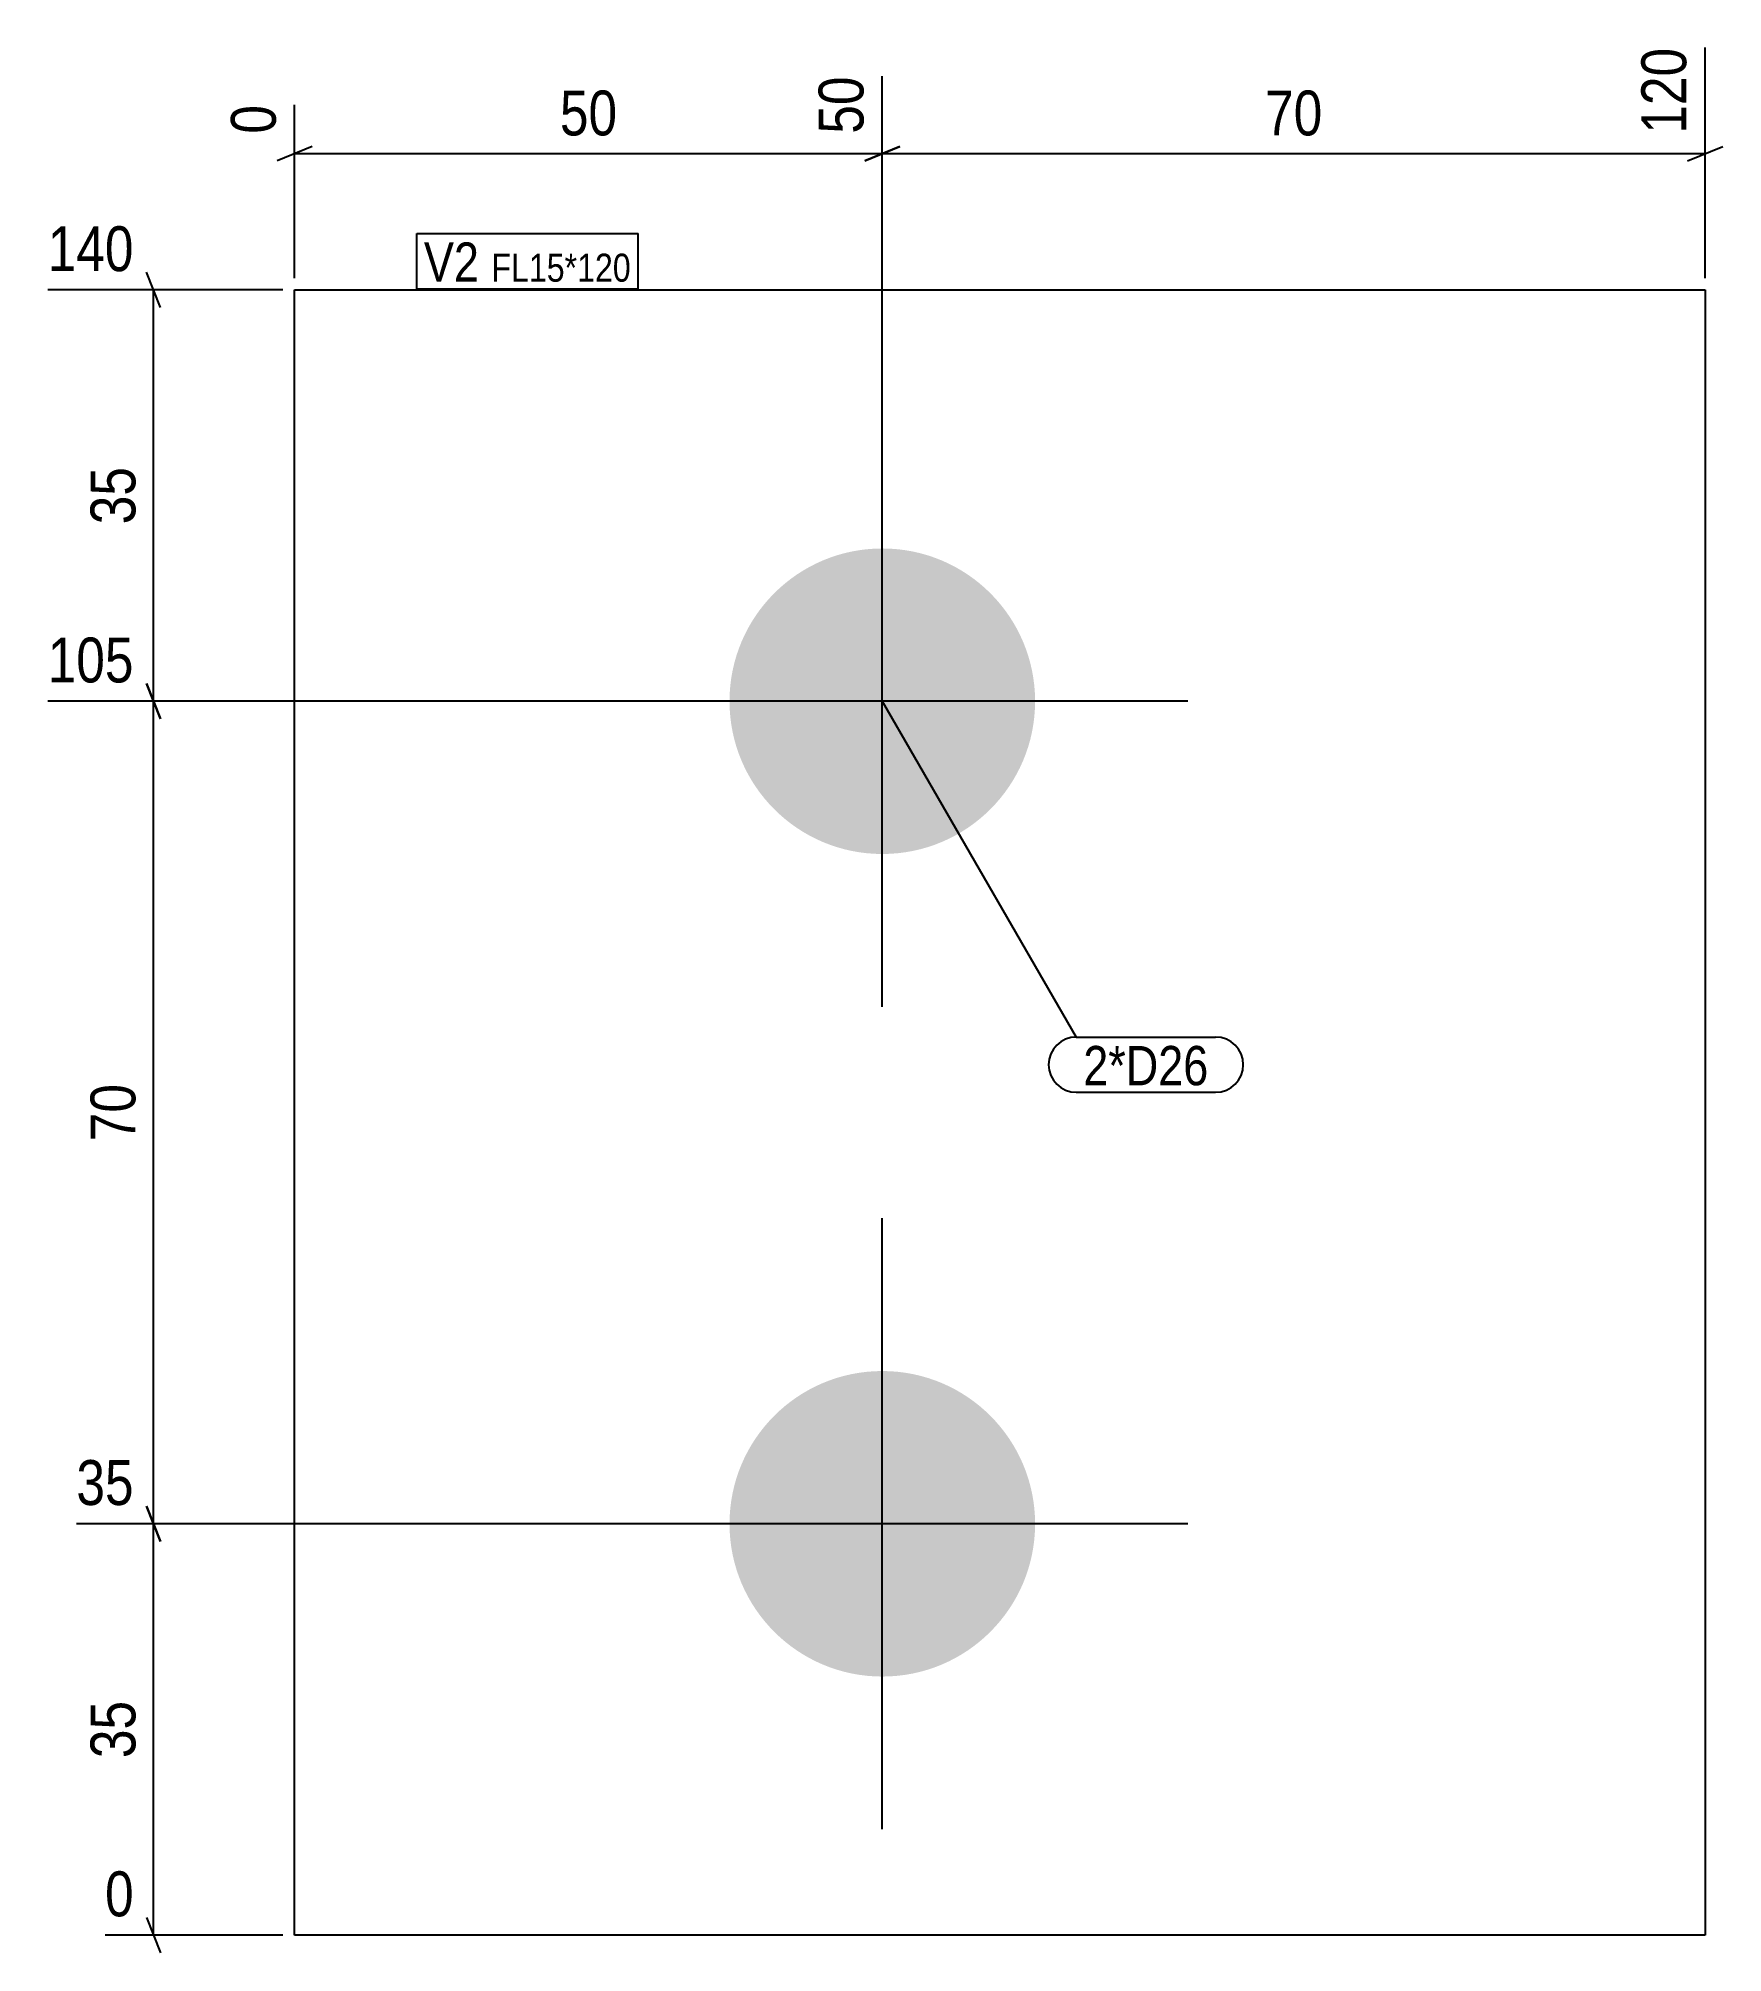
# Model space of a CAD drawing. Header units: millimetres. Extents: x 2 to 146, y 3 to 166.
import ezdxf

# ---------------------------------------------------------------- set-up
doc = ezdxf.new("R2010")
doc.units = ezdxf.units.MM
for name, color, linetype in [('MÅLSÆTNING', 7, 'Continuous'), ('STÅL', 7, 'Continuous'), ('TEKST', 7, 'Continuous')]:
    doc.layers.add(name, color=color, linetype=linetype)
doc.styles.add('Arial Narrow', font='ARIALN.TTF', dxfattribs={"height": 0.2})

msp = doc.modelspace()

# ---------------------------------------------------------------- hatches: boundary and pattern name
at = {"layer": 'STÅL', "linetype": 'Continuous'}
for points in [[(74.01, 96.5, -1), (74.01, 122.5, -1)], [(74.01, 26.5, -1), (74.01, 52.5, -1)]]:
    msp.add_hatch(color=3, dxfattribs=at).paths.add_polyline_path(points)

# ---------------------------------------------------------------- linework, layer by layer
at = {"layer": 'MÅLSÆTNING', "color": 7, "linetype": 'Continuous'}
for p, q in [((144.01, 145.5), (144.01, 165.12)), ((74.01, 110.5), (74.01, 162.68)), ((74.01, 110.5), (74.01, 162.68)), ((24.01, 145.5), (24.01, 160.24)), ((25.51, 156.7), (22.51, 155.5)), ((75.51, 156.7), (72.51, 155.5)), ((72.51, 155.5), (75.51, 156.7)), ((142.51, 155.5), (145.51, 156.7)), ((24.01, 156.1), (74.01, 156.1)), ((74.01, 156.1), (144.01, 156.1)), ((12.61, 143), (11.41, 146)), ((23.01, 144.5), (3, 144.5)), ((12.01, 109.5), (12.01, 144.5)), ((11.41, 111), (12.61, 108)), ((12.61, 108), (11.41, 111)), ((73.01, 109.5), (3, 109.5)), ((73.01, 109.5), (3, 109.5)), ((12.01, 39.5), (12.01, 109.5)), ((12.61, 38), (11.41, 41)), ((73.01, 39.5), (5.44, 39.5)), ((12.01, 4.5), (12.01, 39.5)), ((11.41, 6), (12.61, 3)), ((23.01, 4.5), (7.88, 4.5))]:
    msp.add_line(p, q, dxfattribs=at)
at = {"layer": 'STÅL', "color": 2, "linetype": 'Continuous'}
for p, q in [((24.01, 4.5), (24.01, 144.5)), ((24.01, 144.5), (144.01, 144.5)), ((144.01, 144.5), (144.01, 4.5)), ((144.01, 4.5), (24.01, 4.5))]:
    msp.add_line(p, q, dxfattribs=at)
at = {"layer": 'STÅL', "color": 3, "linetype": 'Continuous'}
for p, q in [((74.01, 83.5), (74.01, 135.5)), ((100.01, 109.5), (48.01, 109.5)), ((74.01, 13.5), (74.01, 65.5)), ((100.01, 39.5), (48.01, 39.5))]:
    msp.add_line(p, q, dxfattribs=at)

# ---------------------------------------------------------------- wipeouts: each hides what was drawn before it
at = {"color": 0}
msp.add_wipeout([(101.77, 76.82), (101.77, 80.32), (91.11, 80.32), (91.11, 76.82)], dxfattribs=at).dxf.layer = 'TEKST'

# ---------------------------------------------------------------- next in the draw order: wipeouts: each hides what was drawn before it
at = {"color": 0, "linetype": 'Continuous'}
for points in [[(143.21, 165.92), (137.61, 165.92), (137.61, 157), (143.21, 157)], [(73.21, 163.48), (67.61, 163.48), (67.61, 157), (73.21, 157)], [(23.21, 161.04), (17.61, 161.04), (17.61, 157), (23.21, 157)], [(11.11, 145.3), (11.11, 150.9), (2.2, 150.9), (2.2, 145.3)], [(11.11, 110.3), (11.11, 115.9), (2.2, 115.9), (2.2, 110.3)], [(11.11, 40.3), (11.11, 45.9), (4.64, 45.9), (4.64, 40.3)], [(11.11, 5.3), (11.11, 10.9), (7.08, 10.9), (7.08, 5.3)]]:
    msp.add_wipeout(points, dxfattribs=at).dxf.layer = 'MÅLSÆTNING'
at = {"color": 0}
for points, layer in [([(52.25, 156.85), (52.25, 162.45), (45.78, 162.45), (45.78, 156.85)], 'MÅLSÆTNING'), ([(112.25, 156.85), (112.25, 162.45), (105.78, 162.45), (105.78, 156.85)], 'MÅLSÆTNING'), ([(11.26, 130.24), (5.66, 130.24), (5.66, 123.76), (11.26, 123.76)], 'MÅLSÆTNING'), ([(11.26, 77.74), (5.66, 77.74), (5.66, 71.26), (11.26, 71.26)], 'MÅLSÆTNING'), ([(11.26, 25.24), (5.66, 25.24), (5.66, 18.76), (11.26, 18.76)], 'MÅLSÆTNING'), ([(39.7, 145.2), (39.7, 148.7), (35.01, 148.7), (35.01, 145.2)], 'TEKST'), ([(52.63, 145.2), (52.63, 147.7), (40.75, 147.7), (40.75, 145.2)], 'TEKST'), ([(101.77, 76.82), (101.77, 80.32), (91.11, 80.32), (91.11, 76.82)], 'TEKST')]:
    msp.add_wipeout(points, dxfattribs=at).dxf.layer = layer

# ---------------------------------------------------------------- next in the draw order: linework, layer by layer
at = {"layer": 'MÅLSÆTNING', "color": 7, "linetype": 'Continuous'}
for p, q in [((11.41, 41), (12.61, 38)), ((73.01, 39.5), (5.44, 39.5))]:
    msp.add_line(p, q, dxfattribs=at)
at = {"layer": 'TEKST', "color": 7, "linetype": 'Continuous'}
for p, q in [((74.01, 109.5), (90.51, 80.92)), ((90.51, 80.92), (102.37, 80.92)), ((90.51, 76.22), (102.37, 76.22))]:
    msp.add_line(p, q, dxfattribs=at)
for centre, start, end in [((90.51, 78.57), 90, 270), ((102.37, 78.57), 270, 90)]:
    msp.add_arc(centre, 2.35, start, end, dxfattribs=at)

# ---------------------------------------------------------------- next in the draw order: texts
at = {"layer": 'MÅLSÆTNING', "color": 3, "linetype": 'Continuous', "style": 'Arial Narrow'}
for s, height, p in [('120', 3.818, (142.41, 157.8)), ('50', 3.818, (72.41, 157.8)), ('0', 3.82, (22.41, 157.8))]:
    msp.add_text(s, height=height, rotation=90.0002, dxfattribs=at).set_placement(p)
at = {"layer": 'MÅLSÆTNING', "color": 3, "style": 'Arial Narrow'}
for s, p in [('50', (46.58, 157.65)), ('70', (106.58, 157.65))]:
    msp.add_text(s, height=3.818, dxfattribs=at).set_placement(p)
at = {"layer": 'MÅLSÆTNING', "color": 3, "linetype": 'Continuous', "style": 'Arial Narrow'}
for s, height, p in [('140', 3.818, (3, 146.1)), ('105', 3.818, (3, 111.1)), ('35', 3.818, (5.44, 41.1)), ('0', 3.82, (7.88, 6.1))]:
    msp.add_text(s, height=height, dxfattribs=at).set_placement(p)
at = {"layer": 'MÅLSÆTNING', "color": 3, "style": 'Arial Narrow'}
for s, p in [('35', (10.46, 124.56)), ('70', (10.46, 72.06)), ('35', (10.46, 19.56))]:
    msp.add_text(s, height=3.818, rotation=90.0002, dxfattribs=at).set_placement(p)
at = {"layer": 'TEKST', "color": 3, "style": 'Arial Narrow'}
msp.add_text('2*D26', height=3.34, dxfattribs=at).set_placement((91.11, 76.82))

# ---------------------------------------------------------------- next in the draw order: wipeouts: each hides what was drawn before it
at = {"color": 0}
for points in [[(39.7, 145.2), (39.7, 148.7), (35.01, 148.7), (35.01, 145.2)], [(52.63, 145.2), (52.63, 147.7), (40.75, 147.7), (40.75, 145.2)]]:
    msp.add_wipeout(points, dxfattribs=at).dxf.layer = 'TEKST'

# ---------------------------------------------------------------- next in the draw order: linework, layer by layer
at = {"layer": 'TEKST', "color": 7, "linetype": 'Continuous'}
for p, q in [((34.41, 149.3), (53.23, 149.3)), ((34.41, 144.6), (34.41, 149.3)), ((53.23, 144.6), (53.23, 149.3)), ((34.41, 144.6), (53.23, 144.6))]:
    msp.add_line(p, q, dxfattribs=at)

# ---------------------------------------------------------------- next in the draw order: texts
at = {"layer": 'TEKST', "color": 3, "style": 'Arial Narrow'}
for s, height, p in [('V2', 3.34, (35.01, 145.2)), ('FL15*120', 2.386, (40.75, 145.2))]:
    msp.add_text(s, height=height, dxfattribs=at).set_placement(p)

doc.saveas('drawing.dxf')
